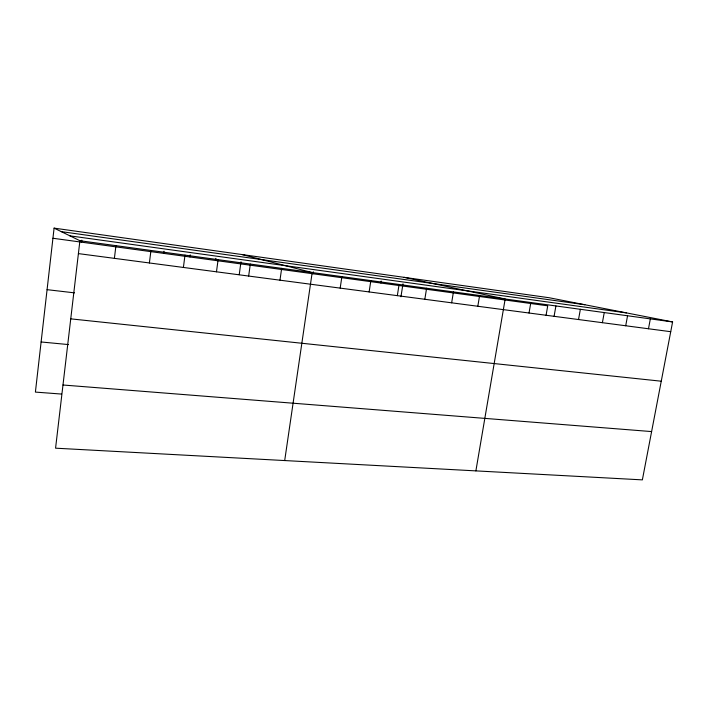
<?xml version="1.0" encoding="UTF-8"?>
<svg xmlns="http://www.w3.org/2000/svg" width="708" height="708" viewBox="0 0 708 708"><rect width="100%" height="100%" fill="white"/><g stroke="black" fill="none" stroke-linecap="round" stroke-linejoin="round"><path stroke-width="1.06" d="M54.091 228.126L79.915 240.72L55.569 448.182L642.368 479.874L672.6 321.936L549.151 297.732L54.091 228.126L35.4 392.09L61.525 394.064M81.579 242.163L81.818 240.162M114.395 258.349L115.944 245.658M149.388 262.969L150.963 250.455M163.752 253.384L164.026 251.234M183.399 267.447L185 255.119M189.956 256.969L190.231 254.845M215.604 260.464L215.887 258.367M216.471 271.81L218.108 259.659M239.233 274.686L240.994 261.818M248.658 276.049L250.313 264.075M279.979 280.182L281.66 268.367M284.696 460.563L312.184 272.553L241.994 254.544M312.954 273.766L313.246 271.748M340.176 288.121L341.902 276.624M369.125 291.935L370.859 280.589M380.895 283.041L381.196 281.085M397.33 295.652L399.091 284.457M400.949 296.767L402.994 283.837M424.827 299.28L426.605 288.227M451.651 302.812L453.439 291.908M477.82 306.263L479.617 295.493M475.882 470.882L505.167 298.997L404.011 277.324M529.026 313.016L530.85 302.52M546.018 315.556L547.726 305.821L52.941 238.26M554.081 316.317L555.913 305.953M578.525 319.538L580.365 309.299M602.393 322.689L604.243 312.573M625.704 325.76L627.562 315.768M648.484 328.76L650.342 318.892M62.985 385.002L651.608 431.579M41.117 341.973L68.437 344.575M70.747 318.857L661.254 381.205M47.082 289.669L74.508 292.855M78.402 253.606L670.733 331.698M79.915 240.72L672.6 321.936M61.295 231.631L584.87 304.732M69.959 235.861L626.509 312.901"/></g></svg>
